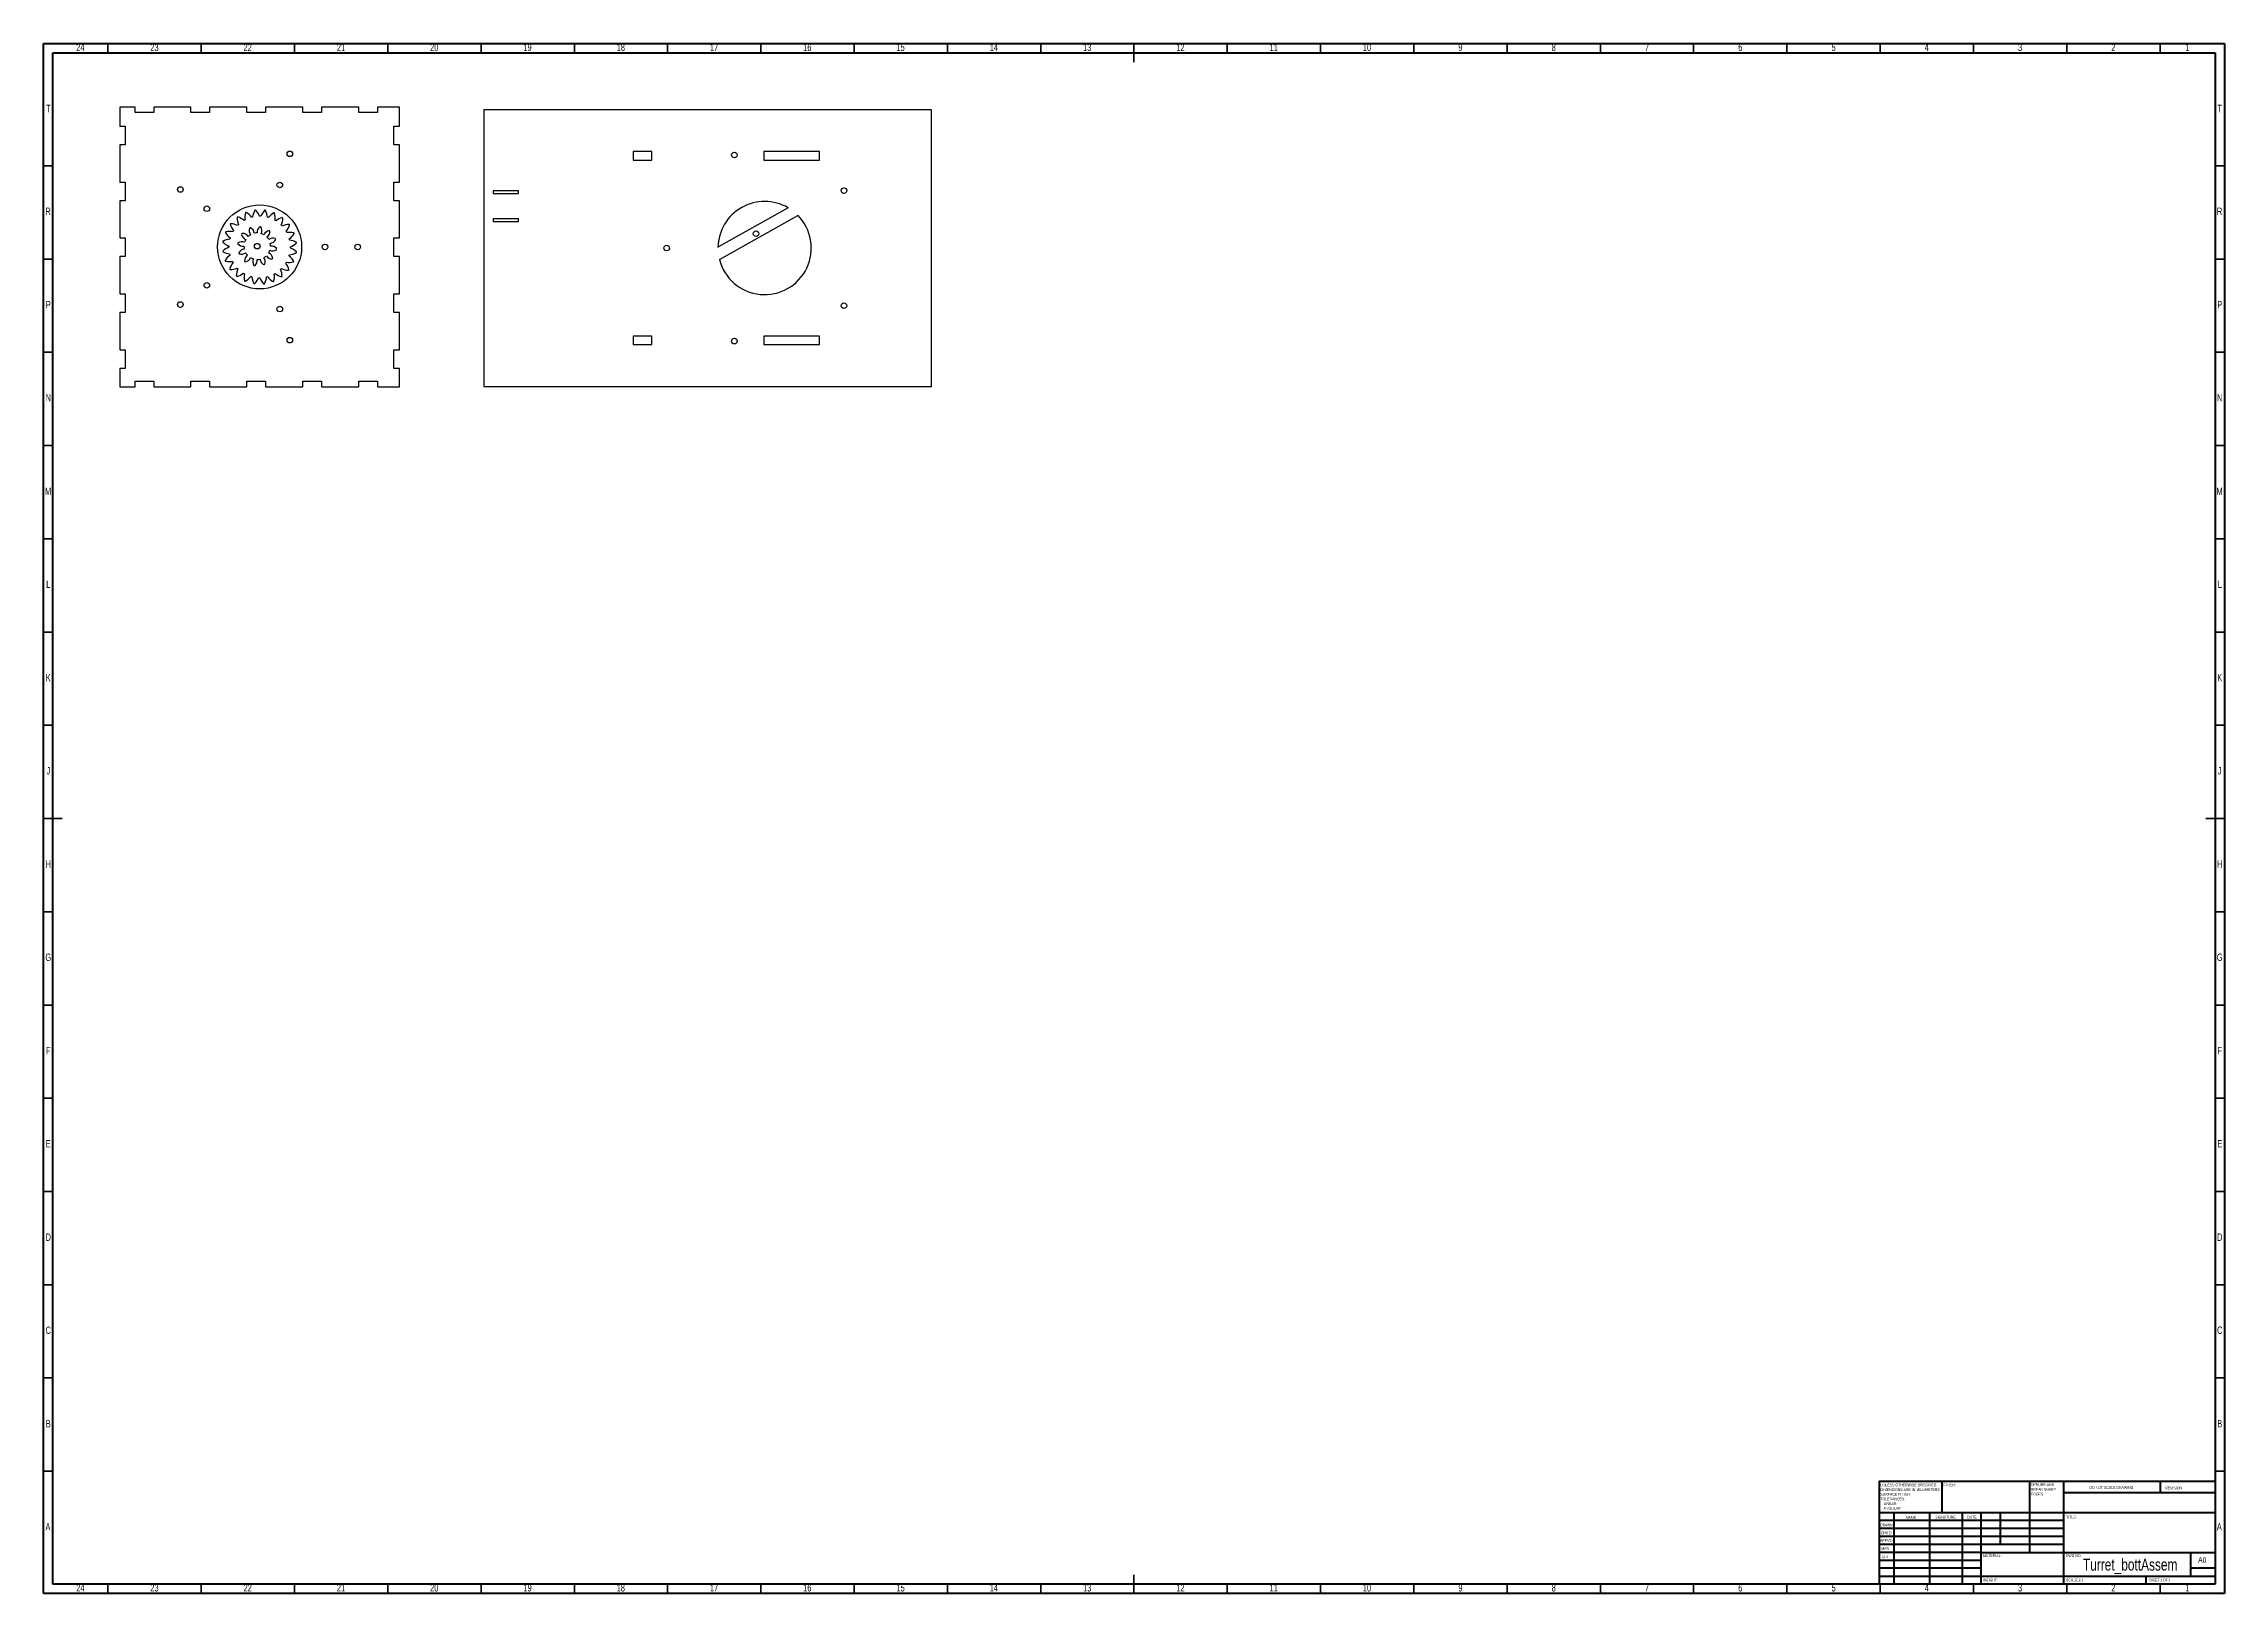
# Model space of a CAD drawing. Header units: millimetres. Extents: x 15 to 1184, y 5 to 836.
import ezdxf

# ---------------------------------------------------------------- set-up
doc = ezdxf.new("R2010")
doc.units = ezdxf.units.MM
doc.styles.add('SLDTEXTSTYLE0', font='TXT', dxfattribs={"width": 0.75})
doc.styles.add('SLDTEXTSTYLE1', font='TXT', dxfattribs={"width": 0.686449})
doc.styles.add('SLDTEXTSTYLE2', font='TXT', dxfattribs={"width": 0.6875})

# ---------------------------------------------------------------- blocks, each defined once
blk = doc.blocks.new('SW_NOTE_0')
at = {"color": 0, "linetype": 'Continuous', "lineweight": 0, "char_height": 1.5, "attachment_point": 1, "style": 'SLDTEXTSTYLE0'}
for s, insert in [('UNLESS OTHERWISE SPECIFIED:', (0, 1.9)), ('TOLERANCES:', (0, -5.6)), ('DIMENSIONS ARE IN MILLIMETERS', (0, -0.6)), ('SURFACE FINISH:', (0, -3.1)), ('ANGULAR:', (1.7, -10.6)), ('LINEAR:', (1.7, -8.1))]:
    blk.add_mtext(s, dxfattribs=dict(at, insert=insert))
blk = doc.blocks.new('SW_NOTE_1')
at = {"color": 0, "linetype": 'Continuous', "lineweight": 0, "char_height": 1.5, "attachment_point": 1, "style": 'SLDTEXTSTYLE0'}
for s, insert in [('DEBURR AND', (0, 1.9)), ('BREAK SHARP', (0, -0.6)), ('EDGES', (0, -3.1))]:
    blk.add_mtext(s, dxfattribs=dict(at, insert=insert))

msp = doc.modelspace()

# ---------------------------------------------------------------- linework, layer by layer
at = {"color": 7, "linetype": 'Continuous', "lineweight": 70}
for p, q in [((15, 5), (15, 836)), ((15, 836), (1184, 836)), ((20, 10), (20, 831)), ((20, 831), (1179, 831)), ((1179, 831), (1179, 10)), ((1184, 836), (1184, 5)), ((1184, 5), (15, 5)), ((1179, 10), (20, 10))]:
    msp.add_line(p, q, dxfattribs=at)
at = {"color": 7, "linetype": 'Continuous', "lineweight": 35}
for p, q in [((49.5, 831), (49.5, 836)), ((99.5, 831), (99.5, 836)), ((149.5, 831), (149.5, 836)), ((199.5, 831), (199.5, 836)), ((249.5, 831), (249.5, 836)), ((299.5, 831), (299.5, 836)), ((349.5, 831), (349.5, 836)), ((399.5, 831), (399.5, 836)), ((449.5, 831), (449.5, 836)), ((499.5, 831), (499.5, 836)), ((549.5, 831), (549.5, 836)), ((599.5, 836), (599.5, 826)), ((599.5, 831), (599.5, 836)), ((649.5, 831), (649.5, 836)), ((699.5, 831), (699.5, 836)), ((749.5, 831), (749.5, 836)), ((799.5, 831), (799.5, 836)), ((849.5, 831), (849.5, 836)), ((899.5, 831), (899.5, 836)), ((949.5, 831), (949.5, 836)), ((999.5, 831), (999.5, 836)), ((1049.5, 831), (1049.5, 836)), ((1099.5, 831), (1099.5, 836)), ((1149.5, 831), (1149.5, 836)), ((20, 770.5), (15, 770.5)), ((1179, 770.5), (1184, 770.5)), ((20, 720.5), (15, 720.5)), ((1179, 720.5), (1184, 720.5)), ((20, 670.5), (15, 670.5)), ((1179, 670.5), (1184, 670.5)), ((20, 620.5), (15, 620.5)), ((1179, 620.5), (1184, 620.5)), ((20, 570.5), (15, 570.5)), ((1179, 570.5), (1184, 570.5)), ((20, 520.5), (15, 520.5)), ((1179, 520.5), (1184, 520.5)), ((20, 470.5), (15, 470.5)), ((1179, 470.5), (1184, 470.5)), ((15, 420.5), (25, 420.5)), ((20, 420.5), (15, 420.5)), ((1184, 420.5), (1174, 420.5)), ((1179, 420.5), (1184, 420.5)), ((20, 370.5), (15, 370.5)), ((1179, 370.5), (1184, 370.5)), ((20, 320.5), (15, 320.5)), ((1179, 320.5), (1184, 320.5)), ((20, 270.5), (15, 270.5)), ((1179, 270.5), (1184, 270.5)), ((20, 220.5), (15, 220.5)), ((1179, 220.5), (1184, 220.5)), ((20, 170.5), (15, 170.5)), ((1179, 170.5), (1184, 170.5)), ((20, 120.5), (15, 120.5)), ((1179, 120.5), (1184, 120.5)), ((20, 70.5), (15, 70.5)), ((1179, 70.5), (1184, 70.5)), ((599.5, 5), (599.5, 15)), ((49.5, 10), (49.5, 5)), ((99.5, 10), (99.5, 5)), ((149.5, 10), (149.5, 5)), ((199.5, 10), (199.5, 5)), ((249.5, 10), (249.5, 5)), ((299.5, 10), (299.5, 5)), ((349.5, 10), (349.5, 5)), ((399.5, 10), (399.5, 5)), ((449.5, 10), (449.5, 5)), ((499.5, 10), (499.5, 5)), ((549.5, 10), (549.5, 5)), ((599.5, 10), (599.5, 5)), ((649.5, 10), (649.5, 5)), ((699.5, 10), (699.5, 5)), ((749.5, 10), (749.5, 5)), ((799.5, 10), (799.5, 5)), ((849.5, 10), (849.5, 5)), ((899.5, 10), (899.5, 5)), ((949.5, 10), (949.5, 5)), ((999.5, 10), (999.5, 5)), ((1049.5, 10), (1049.5, 5)), ((1099.5, 10), (1099.5, 5)), ((1149.5, 10), (1149.5, 5))]:
    msp.add_line(p, q, dxfattribs=at)
at = {"color": 7, "linetype": 'Continuous', "lineweight": 25}
for p, q in [((55.8, 802), (55.8, 791.8)), ((64, 802), (55.8, 802)), ((64, 799), (64, 802)), ((74, 799), (64, 799)), ((74, 802), (74, 799)), ((94, 802), (74, 802)), ((94, 799), (94, 802)), ((104, 799), (94, 799)), ((104, 802), (104, 799)), ((124, 802), (104, 802)), ((124, 799), (124, 802)), ((134, 799), (124, 799)), ((134, 802), (134, 799)), ((154, 802), (134, 802)), ((154, 799), (154, 802)), ((164, 799), (154, 799)), ((164, 802), (164, 799)), ((184, 802), (164, 802)), ((184, 799), (184, 802)), ((194, 799), (184, 799)), ((194, 802), (194, 799)), ((205.8, 802), (194, 802)), ((205.8, 791.8), (205.8, 802)), ((251, 800.6), (251, 652.1)), ((491, 800.6), (251, 800.6)), ((491, 652.1), (491, 800.6)), ((55.8, 791.8), (58.8, 791.8)), ((58.8, 791.8), (58.8, 781.8)), ((202.8, 791.8), (205.8, 791.8)), ((202.8, 781.8), (202.8, 791.8)), ((55.8, 781.8), (55.8, 761.8)), ((58.8, 781.8), (55.8, 781.8)), ((205.8, 781.8), (202.8, 781.8)), ((205.8, 761.8), (205.8, 781.8)), ((341, 778.1), (331, 778.1)), ((331, 778.1), (331, 773.6)), ((331, 773.6), (341, 773.6)), ((341, 773.6), (341, 778.1)), ((431, 778.1), (401, 778.1)), ((401, 778.1), (401, 773.6)), ((401, 773.6), (431, 773.6)), ((431, 773.6), (431, 778.1)), ((55.8, 761.8), (58.8, 761.8)), ((58.8, 761.8), (58.8, 751.8)), ((202.8, 761.8), (205.8, 761.8)), ((202.8, 751.8), (202.8, 761.8)), ((55.8, 751.8), (55.8, 731.8)), ((58.8, 751.8), (55.8, 751.8)), ((205.8, 751.8), (202.8, 751.8)), ((205.8, 731.8), (205.8, 751.8)), ((269.5, 757.1), (256, 757.1)), ((256, 757.1), (256, 755.6)), ((256, 755.6), (269.5, 755.6)), ((269.5, 755.6), (269.5, 757.1)), ((269.5, 742.1), (256, 742.1)), ((256, 742.1), (256, 740.6)), ((256, 740.6), (269.5, 740.6)), ((269.5, 740.6), (269.5, 742.1)), ((414.1, 748), (376.5, 726.8)), ((377.3, 720.2), (419.3, 743.9)), ((55.8, 731.8), (58.8, 731.8)), ((58.8, 731.8), (58.8, 721.8)), ((202.8, 731.8), (205.8, 731.8)), ((202.8, 721.8), (202.8, 731.8)), ((55.8, 721.8), (55.8, 701.8)), ((58.8, 721.8), (55.8, 721.8)), ((205.8, 721.8), (202.8, 721.8)), ((205.8, 701.8), (205.8, 721.8)), ((55.8, 701.8), (58.8, 701.8)), ((58.8, 701.8), (58.8, 691.8)), ((202.8, 701.8), (205.8, 701.8)), ((202.8, 691.8), (202.8, 701.8)), ((55.8, 691.8), (55.8, 671.8)), ((58.8, 691.8), (55.8, 691.8)), ((205.8, 691.8), (202.8, 691.8)), ((205.8, 671.8), (205.8, 691.8)), ((341, 679.1), (331, 679.1)), ((331, 679.1), (331, 674.6)), ((341, 674.6), (341, 679.1)), ((431, 679.1), (401, 679.1)), ((401, 679.1), (401, 674.6)), ((431, 674.6), (431, 679.1)), ((55.8, 671.8), (58.8, 671.8)), ((58.8, 671.8), (58.8, 661.8)), ((202.8, 671.8), (205.8, 671.8)), ((202.8, 661.8), (202.8, 671.8)), ((331, 674.6), (341, 674.6)), ((401, 674.6), (431, 674.6)), ((55.8, 661.8), (55.8, 652)), ((58.8, 661.8), (55.8, 661.8)), ((64, 655), (74, 655)), ((64, 652), (64, 655)), ((74, 655), (74, 652)), ((94, 655), (104, 655)), ((94, 652), (94, 655)), ((104, 655), (104, 652)), ((124, 655), (134, 655)), ((124, 652), (124, 655)), ((134, 655), (134, 652)), ((154, 655), (164, 655)), ((154, 652), (154, 655)), ((164, 655), (164, 652)), ((184, 655), (194, 655)), ((184, 652), (184, 655)), ((194, 655), (194, 652)), ((205.8, 661.8), (202.8, 661.8)), ((205.8, 652), (205.8, 661.8)), ((55.8, 652), (64, 652)), ((74, 652), (94, 652)), ((104, 652), (124, 652)), ((134, 652), (154, 652)), ((164, 652), (184, 652)), ((194, 652), (205.8, 652)), ((251, 652.1), (491, 652.1))]:
    msp.add_line(p, q, dxfattribs=at)
at = {"color": 7, "linetype": 'Continuous', "lineweight": 50}
for p, q in [((999, 65.2), (1179, 65.2)), ((999, 65.2), (999, 10)), ((1032.8, 48.2), (1032.8, 65.2)), ((1079.6, 65.2), (1079.6, 27)), ((1097.8, 65.2), (1097.8, 10)), ((1179, 58.9), (1097.8, 58.9)), ((1149.8, 58.9), (1149.8, 65.2)), ((1179, 48.2), (999, 48.2)), ((1006.8, 48.2), (1006.8, 10)), ((1026, 48.2), (1026, 10)), ((1043.4, 48.2), (1043.4, 10)), ((1053.6, 10), (1053.6, 48.2)), ((1064, 31.2), (1064, 48.2)), ((1097.8, 44), (999, 44)), ((1097.8, 39.8), (999, 39.8)), ((1097.8, 35.5), (999, 35.5)), ((1097.8, 31.2), (999, 31.2)), ((1053.6, 27), (999, 27)), ((1053.6, 27), (1179, 27)), ((1166, 14.2), (1166, 27)), ((1053.6, 22.7), (999, 22.7)), ((1053.6, 18.5), (999, 18.5)), ((999, 14.2), (1179, 14.2)), ((1142, 10), (1142, 14.2)), ((1179, 18.5), (1166, 18.5))]:
    msp.add_line(p, q, dxfattribs=at)
at = {"color": 7, "linetype": 'Continuous', "lineweight": 25}
for centre, radius in [((147, 776.9), 1.5), ((385.3, 776.3), 1.5), ((141.6, 760.2), 1.5), ((88.3, 757.8), 1.5), ((102.5, 747.5), 1.5), ((130.8, 727), 22.5), ((444, 757.2), 1.5), ((129.5, 727.4), 1.5), ((165.8, 727), 1.5), ((183.3, 727), 1.5), ((349, 726.4), 1.5), ((396.9, 734.1), 1.5), ((102.5, 706.4), 1.5), ((88.3, 696.1), 1.5), ((141.6, 693.7), 1.5), ((444, 695.5), 1.5), ((147, 677), 1.5), ((385.3, 676.5), 1.5)]:
    msp.add_circle(centre, radius, dxfattribs=at)
for centre, radius, start, end in [((401.5, 726.4), 25, 59.696, 179.151), ((130.8, 727), 19.9, 141.176, 142.3042), ((123.8, 741.4), 9, 194.5598, 219.132), ((115.1, 730.4), 9, 64.3482, 88.9204), ((130.8, 727), 19.9, 126.176, 127.3042), ((127.7, 742.7), 9, 179.5598, 204.132), ((130.8, 727), 16.5, 133.031, 135.4492), ((116.6, 734.4), 9, 49.3482, 73.9204), ((130.8, 727), 16.5, 118.031, 120.4492), ((131.9, 743), 9, 164.5598, 189.132), ((130.8, 727), 19.9, 111.176, 112.3042), ((119, 737.8), 9, 34.3482, 58.9204), ((128.8, 735.8), 3.6, 159.5814, 218.2547), ((129.5, 727.4), 10.5, 109.7799, 112.7122), ((124.3, 734.1), 3.6, 4.2374, 62.9107), ((130.8, 727), 16.5, 103.031, 105.4492), ((136, 742.1), 9, 149.5598, 174.132), ((130.8, 727), 19.9, 96.176, 97.3042), ((122.2, 740.5), 9, 19.3482, 43.9204), ((133.1, 735), 3.6, 129.5814, 188.2547), ((130.8, 727), 16.5, 88.031, 90.4492), ((129.5, 727.4), 10.5, 79.7799, 82.7122), ((139.8, 740.2), 9, 134.5598, 159.132), ((128.4, 735.8), 3.6, 334.2374, 32.9107), ((130.8, 727), 19.9, 81.176, 82.3042), ((126, 742.2), 9, 4.3482, 28.9204), ((130.8, 727), 16.5, 73.031, 75.4492), ((142.9, 737.5), 9, 119.5598, 144.132), ((130.8, 727), 19.9, 66.176, 67.3042), ((130.1, 743), 9, 349.3482, 13.9204), ((130.8, 727), 16.5, 58.031, 60.4492), ((145.2, 734), 9, 104.5598, 129.132), ((134.3, 742.6), 9, 334.3482, 358.9204), ((130.8, 727), 16.5, 43.031, 45.4492), ((130.8, 727), 19.9, 51.176, 52.3042), ((146.5, 730), 9, 89.5598, 114.132), ((138.2, 741.2), 9, 319.3482, 343.9204), ((130.8, 727), 19.9, 36.176, 37.3042), ((401.5, 726.4), 25, 194.2022, 44.6448), ((117.3, 718.3), 9, 109.3482, 133.9204), ((130.8, 727), 19.9, 186.176, 187.3042), ((115.5, 722.1), 9, 94.3482, 118.9204), ((130.8, 727), 19.9, 171.176, 172.3042), ((117.5, 735.9), 9, 224.5598, 249.132), ((130.8, 727), 19.9, 156.176, 157.3042), ((120.3, 739.1), 9, 209.5598, 234.132), ((114.8, 726.3), 9, 79.3482, 103.9204), ((130.8, 727), 16.5, 178.031, 180.4492), ((130.8, 727), 16.5, 163.031, 165.4492), ((130.8, 727), 16.5, 148.031, 150.4492), ((129.5, 727.4), 10.5, 169.7799, 172.7122), ((121.9, 731), 3.6, 219.5814, 278.2547), ((121.1, 726.2), 3.6, 64.2374, 122.9107), ((122.8, 722.2), 3.6, 94.2374, 152.9107), ((129.5, 727.4), 10.5, 139.7799, 142.7122), ((124.7, 734.3), 3.6, 189.5814, 248.2547), ((121.7, 730.6), 3.6, 34.2374, 92.9107), ((129.5, 727.4), 7.12, 179.4927, 192.9994), ((129.5, 727.4), 7.12, 149.4927, 162.9994), ((129.5, 727.4), 7.12, 119.4927, 132.9994), ((129.5, 727.4), 7.12, 89.4927, 102.9994), ((129.5, 727.4), 7.12, 59.4927, 72.9994), ((136.5, 732.2), 3.6, 99.5814, 158.2547), ((132.7, 735.2), 3.6, 304.2374, 2.9107), ((129.5, 727.4), 7.12, 29.4927, 42.9994), ((137.9, 728.1), 3.6, 69.5814, 128.2547), ((129.5, 727.4), 7.12, 329.4927, 342.9994), ((129.5, 727.4), 10.5, 49.7799, 52.7122), ((137.9, 728.5), 3.6, 244.2374, 302.9107), ((136.2, 732.6), 3.6, 274.2374, 332.9107), ((129.5, 727.4), 7.12, 359.4927, 12.9994), ((137.2, 723.8), 3.6, 39.5814, 98.2547), ((129.5, 727.4), 10.5, 19.7799, 22.7122), ((129.5, 727.4), 10.5, 349.7799, 352.7122), ((130.8, 727), 16.5, 28.031, 30.4492), ((146.8, 725.8), 9, 74.5598, 99.132), ((141.6, 738.8), 9, 304.3482, 328.9204), ((130.8, 727), 16.5, 13.031, 15.4492), ((145.9, 721.7), 9, 59.5598, 84.132), ((144.3, 735.6), 9, 289.3482, 313.9204), ((130.8, 727), 16.5, 358.031, 0.4492), ((144.1, 718), 9, 44.5598, 69.132), ((130.8, 727), 19.9, 21.176, 22.3042), ((130.8, 727), 19.9, 6.176, 7.3042), ((115.6, 732.2), 9, 239.5598, 264.132), ((120, 715.1), 9, 124.3482, 148.9204), ((130.8, 727), 19.9, 201.176, 202.3042), ((114.8, 728.1), 9, 254.5598, 279.132), ((130.8, 727), 16.5, 193.031, 195.4492), ((123.4, 712.7), 9, 139.3482, 163.9204), ((130.8, 727), 19.9, 216.176, 217.3042), ((115, 723.9), 9, 269.5598, 294.132), ((130.8, 727), 16.5, 208.031, 210.4492), ((127.3, 711.3), 9, 154.3482, 178.9204), ((130.8, 727), 16.5, 223.031, 225.4492), ((129.5, 727.4), 10.5, 199.7799, 202.7122), ((121.1, 726.7), 3.6, 249.5814, 308.2547), ((126.3, 719.5), 3.6, 124.2374, 182.9107), ((129.5, 727.4), 10.5, 229.7799, 232.7122), ((122.6, 722.6), 3.6, 279.5814, 338.2547), ((129.5, 727.4), 7.12, 209.4927, 222.9994), ((129.5, 727.4), 7.12, 239.4927, 252.9994), ((130.7, 719), 3.6, 154.2374, 212.9107), ((129.5, 727.4), 10.5, 259.7799, 262.7122), ((125.9, 719.7), 3.6, 309.5814, 8.2547), ((129.5, 727.4), 7.12, 269.4927, 282.9994), ((134.7, 720.7), 3.6, 184.2374, 242.9107), ((129.5, 727.4), 7.12, 299.4927, 312.9994), ((130.2, 719), 3.6, 339.5814, 38.2547), ((129.5, 727.4), 10.5, 289.7799, 292.7122), ((137.4, 724.2), 3.6, 214.2374, 272.9107), ((134.3, 720.4), 3.6, 9.5814, 68.2547), ((129.5, 727.4), 10.5, 319.7799, 322.7122), ((130.8, 727), 16.5, 313.031, 315.4492), ((133.8, 711.2), 9, 359.5598, 24.132), ((146.4, 723.5), 9, 244.3482, 268.9204), ((130.8, 727), 16.5, 328.031, 330.4492), ((137.8, 712.5), 9, 14.5598, 39.132), ((146.8, 727.7), 9, 259.3482, 283.9204), ((130.8, 727), 19.9, 321.176, 322.3042), ((130.8, 727), 16.5, 343.031, 345.4492), ((141.3, 714.8), 9, 29.5598, 54.132), ((146.1, 731.8), 9, 274.3482, 298.9204), ((130.8, 727), 19.9, 336.176, 337.3042), ((130.8, 727), 19.9, 351.176, 352.3042), ((130.8, 727), 19.9, 231.176, 232.3042), ((116.4, 719.9), 9, 284.5598, 309.132), ((130.8, 727), 16.5, 238.031, 240.4492), ((131.5, 710.9), 9, 169.3482, 193.9204), ((130.8, 727), 19.9, 246.176, 247.3042), ((118.7, 716.4), 9, 299.5598, 324.132), ((130.8, 727), 16.5, 253.031, 255.4492), ((135.6, 711.7), 9, 184.3482, 208.9204), ((130.8, 727), 19.9, 261.176, 262.3042), ((121.8, 713.7), 9, 314.5598, 339.132), ((130.8, 727), 16.5, 268.031, 270.4492), ((139.4, 713.4), 9, 199.3482, 223.9204), ((130.8, 727), 19.9, 276.176, 277.3042), ((125.6, 711.8), 9, 329.5598, 354.132), ((130.8, 727), 16.5, 283.031, 285.4492), ((142.6, 716.1), 9, 214.3482, 238.9204), ((130.8, 727), 19.9, 291.176, 292.3042), ((129.7, 711), 9, 344.5598, 9.132), ((130.8, 727), 16.5, 298.031, 300.4492), ((145, 719.6), 9, 229.3482, 253.9204), ((130.8, 727), 19.9, 306.176, 307.3042)]:
    msp.add_arc(centre, radius, start, end, dxfattribs=at)

# ---------------------------------------------------------------- block references
at = {"color": 7, "linetype": 'Continuous', "lineweight": 0}
for name, p in [('SW_NOTE_0', (999.6, 62)), ('SW_NOTE_1', (1080.3, 62.1))]:
    msp.add_blockref(name, p, dxfattribs=at)

# ---------------------------------------------------------------- texts
for s, insert, char_height, attachment_point, style in [('24', (34.7, 836), 3.97, 2, 'SLDTEXTSTYLE0'), ('23', (74.4, 836), 3.97, 2, 'SLDTEXTSTYLE0'), ('22', (124.4, 836), 3.97, 2, 'SLDTEXTSTYLE0'), ('21', (174.4, 836), 3.97, 2, 'SLDTEXTSTYLE0'), ('20', (224.4, 836), 3.97, 2, 'SLDTEXTSTYLE0'), ('19', (274.4, 836), 3.97, 2, 'SLDTEXTSTYLE0'), ('18', (324.4, 836), 3.97, 2, 'SLDTEXTSTYLE0'), ('17', (374.4, 836), 3.97, 2, 'SLDTEXTSTYLE0'), ('16', (424.4, 836), 3.97, 2, 'SLDTEXTSTYLE0'), ('15', (474.4, 836), 3.97, 2, 'SLDTEXTSTYLE0'), ('14', (524.4, 836), 3.97, 2, 'SLDTEXTSTYLE0'), ('13', (574.4, 836), 3.97, 2, 'SLDTEXTSTYLE0'), ('12', (624.4, 836), 3.97, 2, 'SLDTEXTSTYLE0'), ('11', (674.4, 836), 3.97, 2, 'SLDTEXTSTYLE0'), ('10', (724.4, 836), 3.97, 2, 'SLDTEXTSTYLE0'), ('9', (774.5, 836), 3.97, 2, 'SLDTEXTSTYLE0'), ('8', (824.5, 836), 3.97, 2, 'SLDTEXTSTYLE0'), ('7', (874.5, 836), 3.97, 2, 'SLDTEXTSTYLE0'), ('6', (924.5, 836), 3.97, 2, 'SLDTEXTSTYLE0'), ('5', (974.5, 836), 3.97, 2, 'SLDTEXTSTYLE0'), ('4', (1024.5, 836), 3.97, 2, 'SLDTEXTSTYLE0'), ('3', (1074.5, 836), 3.97, 2, 'SLDTEXTSTYLE0'), ('2', (1124.5, 836), 3.97, 2, 'SLDTEXTSTYLE0'), ('1', (1164.2, 836), 3.97, 2, 'SLDTEXTSTYLE0'), ('T', (17.5, 803.2), 3.97, 2, 'SLDTEXTSTYLE0'), ('T', (1181.5, 803.2), 3.97, 2, 'SLDTEXTSTYLE0'), ('R', (17.4, 748.1), 3.97, 2, 'SLDTEXTSTYLE0'), ('R', (1181.4, 748.1), 3.97, 2, 'SLDTEXTSTYLE0'), ('P', (17.5, 698), 3.97, 2, 'SLDTEXTSTYLE0'), ('P', (1181.5, 698), 3.97, 2, 'SLDTEXTSTYLE0'), ('N', (17.5, 648.1), 3.97, 2, 'SLDTEXTSTYLE0'), ('N', (1181.5, 648.1), 3.97, 2, 'SLDTEXTSTYLE0'), ('M', (17.4, 598), 3.97, 2, 'SLDTEXTSTYLE0'), ('M', (1181.4, 598), 3.97, 2, 'SLDTEXTSTYLE0'), ('L', (17.5, 548.1), 3.97, 2, 'SLDTEXTSTYLE0'), ('L', (1181.5, 548.1), 3.97, 2, 'SLDTEXTSTYLE0'), ('K', (17.5, 498), 3.97, 2, 'SLDTEXTSTYLE0'), ('K', (1181.5, 498), 3.97, 2, 'SLDTEXTSTYLE0'), ('J', (17.5, 448.1), 3.97, 2, 'SLDTEXTSTYLE0'), ('J', (1181.5, 448.1), 3.97, 2, 'SLDTEXTSTYLE0'), ('H', (17.5, 398), 3.97, 2, 'SLDTEXTSTYLE0'), ('H', (1181.5, 398), 3.97, 2, 'SLDTEXTSTYLE0'), ('G', (17.5, 348.1), 3.97, 2, 'SLDTEXTSTYLE0'), ('G', (1181.5, 348.1), 3.97, 2, 'SLDTEXTSTYLE0'), ('F', (17.5, 298), 3.97, 2, 'SLDTEXTSTYLE0'), ('F', (1181.5, 298), 3.97, 2, 'SLDTEXTSTYLE0'), ('E', (17.5, 248.1), 3.97, 2, 'SLDTEXTSTYLE0'), ('E', (1181.5, 248.1), 3.97, 2, 'SLDTEXTSTYLE0'), ('D', (17.5, 198), 3.97, 2, 'SLDTEXTSTYLE0'), ('D', (1181.5, 198), 3.97, 2, 'SLDTEXTSTYLE0'), ('C', (17.5, 148.1), 3.97, 2, 'SLDTEXTSTYLE0'), ('C', (1181.5, 148.1), 3.97, 2, 'SLDTEXTSTYLE0'), ('B', (17.5, 98), 3.97, 2, 'SLDTEXTSTYLE0'), ('B', (1181.5, 98), 3.97, 2, 'SLDTEXTSTYLE0'), ('FINISH:', (1033.4, 63.9), 1.5, 1, 'SLDTEXTSTYLE0'), ('DO NOT SCALE DRAWING', (1111.6, 62.5), 1.5, 1, 'SLDTEXTSTYLE0'), ('REVISION', (1152.3, 62.3), 1.5, 1, 'SLDTEXTSTYLE0'), ('A', (17.3, 42.7), 3.97, 2, 'SLDTEXTSTYLE0'), ('DRAWN', (999.6, 42.4), 1.5, 1, 'SLDTEXTSTYLE1'), ("CHK'D", (999.9, 38.2), 1.5, 1, 'SLDTEXTSTYLE0'), ('NAME', (1013.3, 46.5), 1.5, 1, 'SLDTEXTSTYLE0'), ('SIGNATURE', (1029, 46.6), 1.5, 1, 'SLDTEXTSTYLE0'), ('DATE', (1046.2, 46.6), 1.5, 1, 'SLDTEXTSTYLE0'), ('TITLE:', (1099.1, 46.6), 1.5, 1, 'SLDTEXTSTYLE0'), ('A', (1181.3, 42.7), 3.97, 2, 'SLDTEXTSTYLE0'), ("APPV'D", (999.4, 34.1), 1.5, 1, 'SLDTEXTSTYLE0'), ('MFG', (1000.1, 29.7), 1.5, 1, 'SLDTEXTSTYLE0'), ('Q.A', (1000.5, 25.5), 1.5, 1, 'SLDTEXTSTYLE0'), ('MATERIAL:', (1054.6, 26), 1.5, 1, 'SLDTEXTSTYLE0'), ('DWG NO.', (1099, 26), 1.5, 1, 'SLDTEXTSTYLE0'), ('Turret_bottAssem', (1133.5, 23.6), 6.35, 2, 'SLDTEXTSTYLE0'), ('A0', (1169.9, 24.4), 2.91, 1, 'SLDTEXTSTYLE0'), ('WEIGHT:', (1054.6, 12.9), 1.5, 1, 'SLDTEXTSTYLE0'), ('SCALE:2:1', (1099.1, 12.9), 1.5, 1, 'SLDTEXTSTYLE0'), ('SHEET 1 OF 1', (1143.5, 12.9), 1.5, 1, 'SLDTEXTSTYLE2'), ('24', (34.7, 10), 3.97, 2, 'SLDTEXTSTYLE0'), ('23', (74.4, 10), 3.97, 2, 'SLDTEXTSTYLE0'), ('22', (124.4, 10), 3.97, 2, 'SLDTEXTSTYLE0'), ('21', (174.4, 10), 3.97, 2, 'SLDTEXTSTYLE0'), ('20', (224.4, 10), 3.97, 2, 'SLDTEXTSTYLE0'), ('19', (274.4, 10), 3.97, 2, 'SLDTEXTSTYLE0'), ('18', (324.4, 10), 3.97, 2, 'SLDTEXTSTYLE0'), ('17', (374.4, 10), 3.97, 2, 'SLDTEXTSTYLE0'), ('16', (424.4, 10), 3.97, 2, 'SLDTEXTSTYLE0'), ('15', (474.4, 10), 3.97, 2, 'SLDTEXTSTYLE0'), ('14', (524.4, 10), 3.97, 2, 'SLDTEXTSTYLE0'), ('13', (574.4, 10), 3.97, 2, 'SLDTEXTSTYLE0'), ('12', (624.4, 10), 3.97, 2, 'SLDTEXTSTYLE0'), ('11', (674.4, 10), 3.97, 2, 'SLDTEXTSTYLE0'), ('10', (724.4, 10), 3.97, 2, 'SLDTEXTSTYLE0'), ('9', (774.5, 10), 3.97, 2, 'SLDTEXTSTYLE0'), ('8', (824.5, 10), 3.97, 2, 'SLDTEXTSTYLE0'), ('7', (874.5, 10), 3.97, 2, 'SLDTEXTSTYLE0'), ('6', (924.5, 10), 3.97, 2, 'SLDTEXTSTYLE0'), ('5', (974.5, 10), 3.97, 2, 'SLDTEXTSTYLE0'), ('4', (1024.5, 10), 3.97, 2, 'SLDTEXTSTYLE0'), ('3', (1074.5, 10), 3.97, 2, 'SLDTEXTSTYLE0'), ('2', (1124.5, 10), 3.97, 2, 'SLDTEXTSTYLE0'), ('1', (1164.2, 10), 3.97, 2, 'SLDTEXTSTYLE0')]:
    msp.add_mtext(s, dxfattribs=dict(at, insert=insert, char_height=char_height, attachment_point=attachment_point, style=style))

doc.saveas('drawing.dxf')
